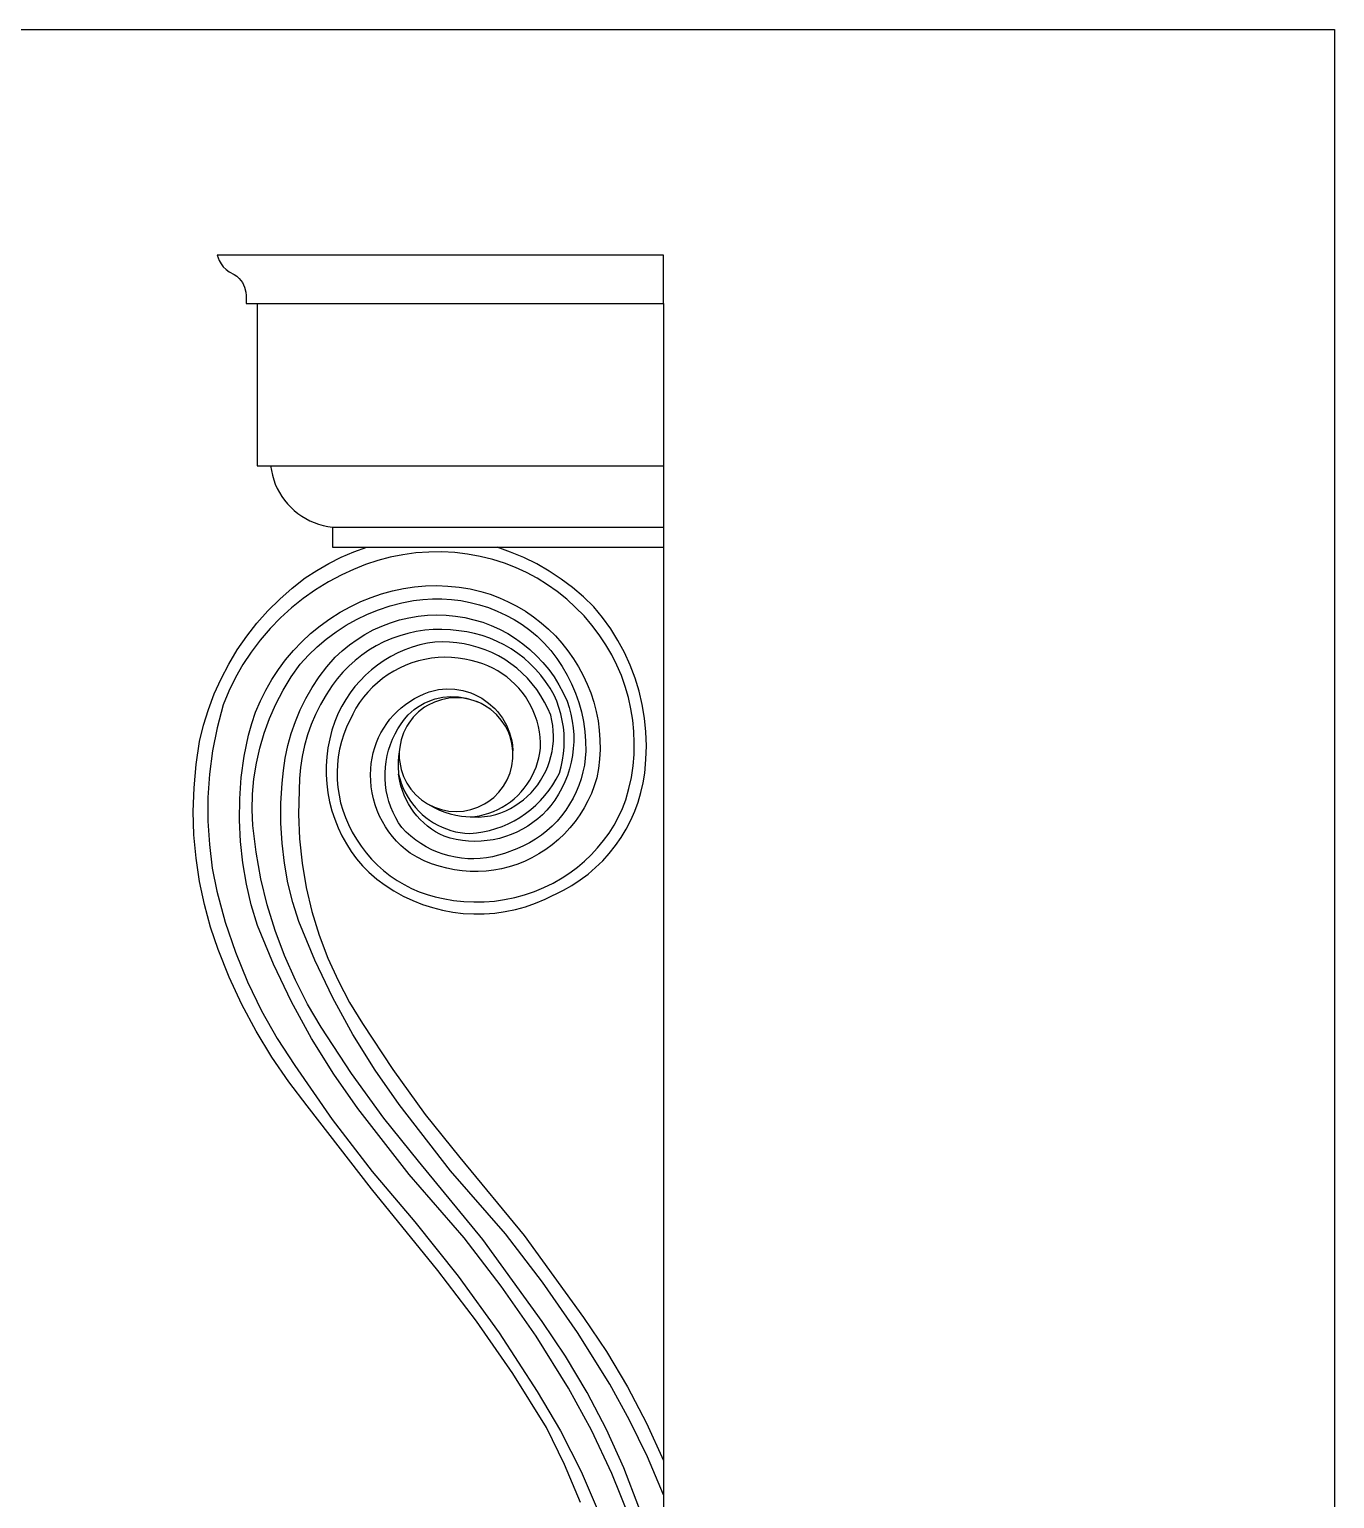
# Model space of a CAD drawing. Extents: x -785 to 785, y -677 to 677.
# Drawn here: x 303 to 785, y 135 to 677 of the extents above; entities that cross this region are included whole.
import ezdxf

# ---------------------------------------------------------------- set-up
doc = ezdxf.new("R2010")
doc.units = 0
doc.header["$MEASUREMENT"] = 0
doc.layers.get('0').update_dxf_attribs({"linetype": 'CONTINUOUS'})

msp = doc.modelspace()

# ---------------------------------------------------------------- linework, layer by layer
at = {"color": 40}
for p, q in [((-785, 677.5), (785, 677.5)), ((785, 677.5), (785, -677.5))]:
    msp.add_line(p, q, dxfattribs=at)
for p, q in [((372.68, 594.17), (373.39, 592.19)), ((537.39, 594.17), (372.68, 594.17)), ((373.39, 592.19), (374.08, 590.97)), ((537.39, 576.31), (537.39, 594.17)), ((374.08, 590.97), (374.92, 589.85)), ((374.92, 589.85), (375.92, 588.86)), ((375.92, 588.86), (377.03, 588.01)), ((377.03, 588.01), (378.9, 587.04)), ((378.9, 587.04), (379.92, 586.33)), ((379.92, 586.33), (380.83, 585.49)), ((380.83, 585.49), (381.97, 584.01)), ((381.97, 584.01), (382.8, 582.34)), ((382.8, 582.34), (383.28, 580.54)), ((383.28, 580.54), (383.39, 579.31)), ((383.39, 579.31), (383.39, 576.31)), ((383.39, 576.31), (387.39, 576.31)), ((387.39, 576.31), (537.39, 576.31)), ((387.39, 576.31), (387.39, 516.31)), ((537.39, 576.31), (537.39, 516.31)), ((387.39, 516.31), (392.39, 516.31)), ((392.39, 516.31), (537.39, 516.31)), ((392.39, 516.31), (392.65, 514.6)), ((537.39, 516.31), (537.39, 493.78)), ((392.65, 514.6), (393.03, 512.91)), ((393.03, 512.91), (393.52, 511.25)), ((393.52, 511.25), (394.11, 509.63)), ((394.11, 509.63), (394.82, 508.05)), ((394.82, 508.05), (395.63, 506.52)), ((395.63, 506.52), (396.54, 505.05)), ((396.54, 505.05), (397.55, 503.64)), ((397.55, 503.64), (398.65, 502.31)), ((398.65, 502.31), (399.84, 501.05)), ((399.84, 501.05), (401.11, 499.88)), ((401.11, 499.88), (402.46, 498.79)), ((402.46, 498.79), (403.88, 497.8)), ((403.88, 497.8), (405.36, 496.91)), ((405.36, 496.91), (406.89, 496.11)), ((406.89, 496.11), (408.48, 495.43)), ((408.48, 495.43), (410.11, 494.85)), ((410.11, 494.85), (411.78, 494.38)), ((411.78, 494.38), (413.47, 494.02)), ((413.47, 494.02), (415.18, 493.78)), ((415.18, 493.78), (537.39, 493.78)), ((415.18, 493.78), (415.18, 486.31)), ((537.39, 493.78), (537.39, 486.31)), ((415.18, 486.31), (427.91, 486.31)), ((418.41, 482.6), (423.1, 484.59)), ((423.1, 484.59), (427.91, 486.31)), ((427.91, 486.31), (475.94, 486.31)), ((441.23, 483.55), (436.54, 482.63)), ((445.97, 484.19), (441.23, 483.55)), ((450.74, 484.52), (445.97, 484.19)), ((455.52, 484.57), (450.74, 484.52)), ((460.3, 484.32), (455.52, 484.57)), ((465.05, 483.77), (460.3, 484.32)), ((469.76, 482.94), (465.05, 483.77)), ((474.4, 481.81), (469.76, 482.94)), ((475.94, 486.31), (537.39, 486.31)), ((480.94, 484.55), (475.94, 486.31)), ((485.83, 482.5), (480.94, 484.55)), ((537.39, 486.31), (537.39, 149.09)), ((405.15, 474.97), (409.42, 477.78)), ((409.42, 477.78), (413.84, 480.32)), ((413.84, 480.32), (418.41, 482.6)), ((422.92, 478.15), (418.6, 476.11)), ((427.37, 479.92), (422.92, 478.15)), ((431.91, 481.42), (427.37, 479.92)), ((436.54, 482.63), (431.91, 481.42)), ((478.64, 480.44), (474.4, 481.81)), ((482.79, 478.82), (478.64, 480.44)), ((486.83, 476.95), (482.79, 478.82)), ((490.58, 480.14), (485.83, 482.5)), ((495.18, 477.5), (490.58, 480.14)), ((499.6, 474.58), (495.18, 477.5)), ((400.33, 471.21), (405.15, 474.97)), ((413.7, 473.52), (408.98, 470.62)), ((418.6, 476.11), (413.7, 473.52)), ((445.45, 471.69), (449.56, 472.04)), ((449.56, 472.04), (453.69, 472.14)), ((453.69, 472.14), (457.81, 471.98)), ((457.81, 471.98), (461.91, 471.57)), ((490.75, 474.84), (486.83, 476.95)), ((494.54, 472.49), (490.75, 474.84)), ((498.17, 469.91), (494.54, 472.49)), ((503.84, 471.39), (499.6, 474.58)), ((391.41, 462.84), (395.74, 467.16)), ((395.74, 467.16), (400.33, 471.21)), ((404.44, 467.44), (400.12, 463.97)), ((408.98, 470.62), (404.44, 467.44)), ((425.65, 466.23), (429.46, 467.81)), ((429.46, 467.81), (433.36, 469.15)), ((433.36, 469.15), (437.34, 470.24)), ((437.34, 470.24), (441.37, 471.09)), ((440.78, 465.78), (445.14, 466.64)), ((441.37, 471.09), (445.45, 471.69)), ((445.14, 466.64), (448.61, 467.06)), ((448.61, 467.06), (452.11, 467.28)), ((452.11, 467.28), (455.61, 467.27)), ((455.61, 467.27), (459.1, 467.05)), ((459.1, 467.05), (462.57, 466.61)), ((461.91, 471.57), (465.98, 470.9)), ((462.57, 466.61), (466.01, 465.96)), ((465.98, 470.9), (470.01, 469.99)), ((470.01, 469.99), (473.45, 468.94)), ((473.45, 468.94), (476.81, 467.67)), ((476.81, 467.67), (480.1, 466.21)), ((501.64, 467.12), (498.17, 469.91)), ((504.93, 464.12), (501.64, 467.12)), ((507.87, 467.95), (503.84, 471.39)), ((511.69, 464.26), (507.87, 467.95)), ((387.35, 458.26), (391.41, 462.84)), ((400.12, 463.97), (396.02, 460.24)), ((414.24, 459.9), (418.02, 462.28)), ((418.02, 462.28), (421.94, 464.43)), ((421.94, 464.43), (425.65, 466.23)), ((424.12, 459.66), (428.13, 461.59)), ((428.13, 461.59), (432.25, 463.25)), ((432.25, 463.25), (436.47, 464.65)), ((436.47, 464.65), (440.78, 465.78)), ((446.77, 460.82), (450.22, 461.18)), ((450.22, 461.18), (453.69, 461.3)), ((453.69, 461.3), (457.16, 461.21)), ((457.16, 461.21), (460.61, 460.88)), ((466.01, 465.96), (469.4, 465.1)), ((469.4, 465.1), (472.73, 464.03)), ((472.73, 464.03), (475.99, 462.76)), ((475.99, 462.76), (479.17, 461.28)), ((479.17, 461.28), (482.25, 459.62)), ((480.1, 466.21), (483.29, 464.55)), ((483.29, 464.55), (486.38, 462.7)), ((486.38, 462.7), (489.35, 460.67)), ((508.04, 460.93), (504.93, 464.12)), ((514.91, 460.33), (511.69, 464.26)), ((383.57, 453.44), (387.35, 458.26)), ((392.16, 456.27), (388.56, 452.06)), ((396.02, 460.24), (392.16, 456.27)), ((407.16, 454.46), (410.62, 457.29)), ((410.62, 457.29), (414.24, 459.9)), ((416.51, 455.07), (420.24, 457.49)), ((420.24, 457.49), (424.12, 459.66)), ((427.21, 454.13), (430.26, 455.77)), ((430.26, 455.77), (433.42, 457.21)), ((433.42, 457.21), (436.66, 458.44)), ((436.66, 458.44), (439.98, 459.45)), ((439.98, 459.45), (443.35, 460.25)), ((443.35, 460.25), (446.77, 460.82)), ((449.27, 455.66), (446.15, 455.19)), ((452.42, 455.92), (449.27, 455.66)), ((455.58, 455.98), (452.42, 455.92)), ((458.73, 455.83), (455.58, 455.98)), ((461.87, 455.48), (458.73, 455.83)), ((460.61, 460.88), (464.03, 460.33)), ((464.03, 460.33), (467.41, 459.56)), ((467.41, 459.56), (470.65, 458.59)), ((470.65, 458.59), (473.81, 457.4)), ((473.81, 457.4), (476.88, 456.01)), ((476.88, 456.01), (479.86, 454.42)), ((482.25, 459.62), (485.21, 457.76)), ((485.21, 457.76), (488.06, 455.73)), ((488.06, 455.73), (490.78, 453.53)), ((489.35, 460.67), (492.19, 458.46)), ((492.19, 458.46), (494.9, 456.09)), ((494.9, 456.09), (497.45, 453.55)), ((510.94, 457.55), (508.04, 460.93)), ((513.64, 454.01), (510.94, 457.55)), ((517.88, 456.2), (514.91, 460.33)), ((520.56, 451.88), (517.88, 456.2)), ((380.1, 448.41), (383.57, 453.44)), ((388.56, 452.06), (385.23, 447.63)), ((400.79, 448.21), (403.88, 451.43)), ((403.88, 451.43), (407.16, 454.46)), ((409.55, 449.54), (412.94, 452.42)), ((412.94, 452.42), (416.51, 455.07)), ((418.77, 448.08), (421.45, 450.28)), ((421.45, 450.28), (424.27, 452.3)), ((424.27, 452.3), (427.21, 454.13)), ((434.16, 451.33), (431.35, 449.89)), ((437.06, 452.59), (434.16, 451.33)), ((440.03, 453.65), (437.06, 452.59)), ((443.07, 454.52), (440.03, 453.65)), ((446.15, 455.19), (443.07, 454.52)), ((447.45, 450.27), (444.67, 449.45)), ((450.27, 450.92), (447.45, 450.27)), ((452.96, 451.21), (450.27, 450.92)), ((455.67, 451.33), (452.96, 451.21)), ((458.37, 451.28), (455.67, 451.33)), ((461.07, 451.05), (458.37, 451.28)), ((463.75, 450.66), (461.07, 451.05)), ((464.78, 455.06), (461.87, 455.48)), ((466.4, 450.09), (463.75, 450.66)), ((467.65, 454.46), (464.78, 455.06)), ((470.49, 453.68), (467.65, 454.46)), ((473.26, 452.71), (470.49, 453.68)), ((475.97, 451.57), (473.26, 452.71)), ((478.6, 450.25), (475.97, 451.57)), ((481.13, 448.76), (478.6, 450.25)), ((479.86, 454.42), (482.73, 452.64)), ((482.73, 452.64), (485.47, 450.67)), ((485.47, 450.67), (488.09, 448.54)), ((490.78, 453.53), (493.35, 450.94)), ((493.35, 450.94), (495.75, 448.19)), ((497.45, 453.55), (499.85, 450.87)), ((499.85, 450.87), (502.08, 448.05)), ((516.11, 450.3), (513.64, 454.01)), ((518.24, 446.63), (516.11, 450.3)), ((522.96, 447.4), (520.56, 451.88)), ((376.94, 443.17), (380.1, 448.41)), ((385.23, 447.63), (382.19, 443)), ((395.23, 441.22), (397.9, 444.8)), ((397.9, 444.8), (400.79, 448.21)), ((403.34, 443.18), (406.34, 446.46)), ((406.34, 446.46), (409.55, 449.54)), ((413.18, 442.16), (416.24, 445.71)), ((416.24, 445.71), (418.77, 448.08)), ((426.05, 446.48), (423.57, 444.52)), ((428.65, 448.27), (426.05, 446.48)), ((431.35, 449.89), (428.65, 448.27)), ((436.72, 445.96), (434.24, 444.47)), ((439.3, 447.29), (436.72, 445.96)), ((441.95, 448.45), (439.3, 447.29)), ((444.67, 449.45), (441.95, 448.45)), ((449.3, 444.89), (446.9, 444.32)), ((451.73, 445.31), (449.3, 444.89)), ((454.18, 445.57), (451.73, 445.31)), ((456.64, 445.67), (454.18, 445.57)), ((459.11, 445.61), (456.64, 445.67)), ((461.57, 445.4), (459.11, 445.61)), ((464, 445.03), (461.57, 445.4)), ((466.41, 444.5), (464, 445.03)), ((469, 449.35), (466.4, 450.09)), ((471.56, 448.45), (469, 449.35)), ((474.05, 447.39), (471.56, 448.45)), ((476.47, 446.18), (474.05, 447.39)), ((478.8, 444.81), (476.47, 446.18)), ((481.05, 443.29), (478.8, 444.81)), ((483.57, 447.12), (481.13, 448.76)), ((485.89, 445.31), (483.57, 447.12)), ((488.09, 443.37), (485.89, 445.31)), ((488.09, 448.54), (490.55, 446.23)), ((490.55, 446.23), (492.86, 443.77)), ((495.75, 448.19), (497.97, 445.29)), ((497.97, 445.29), (500, 442.26)), ((502.08, 448.05), (504.14, 445.1)), ((504.14, 445.1), (506.03, 442.1)), ((520.15, 442.83), (518.24, 446.63)), ((525.07, 442.77), (522.96, 447.4)), ((374.1, 437.75), (376.94, 443.17)), ((382.19, 443), (379.44, 438.19)), ((392.78, 437.48), (395.23, 441.22)), ((400.02, 438.46), (403.34, 443.18)), ((410.35, 438.44), (413.18, 442.16)), ((419.03, 440.14), (416.98, 437.74)), ((421.23, 442.41), (419.03, 440.14)), ((423.57, 444.52), (421.23, 442.41)), ((429.57, 441.04), (427.41, 439.11)), ((431.85, 442.82), (429.57, 441.04)), ((434.24, 444.47), (431.85, 442.82)), ((437.81, 440.56), (435.71, 439.27)), ((439.99, 441.72), (437.81, 440.56)), ((442.23, 442.73), (439.99, 441.72)), ((444.54, 443.6), (442.23, 442.73)), ((446.9, 444.32), (444.54, 443.6)), ((468.78, 443.83), (466.41, 444.5)), ((470.7, 443.22), (468.78, 443.83)), ((472.58, 442.49), (470.7, 443.22)), ((474.4, 441.64), (472.58, 442.49)), ((476.17, 440.68), (474.4, 441.64)), ((477.88, 439.61), (476.17, 440.68)), ((479.51, 438.44), (477.88, 439.61)), ((483.19, 441.63), (481.05, 443.29)), ((485.22, 439.85), (483.19, 441.63)), ((487.14, 437.93), (485.22, 439.85)), ((490.16, 441.28), (488.09, 443.37)), ((492.09, 439.06), (490.16, 441.28)), ((492.86, 443.77), (495.01, 441.16)), ((495.01, 441.16), (496.98, 438.42)), ((500, 442.26), (501.83, 439.1)), ((506.03, 442.1), (507.73, 439)), ((521.82, 438.93), (520.15, 442.83)), ((526.86, 438.01), (525.07, 442.77)), ((371.6, 432.17), (374.1, 437.75)), ((379.44, 438.19), (376.99, 433.21)), ((390.56, 433.6), (392.78, 437.48)), ((397.02, 433.53), (400.02, 438.46)), ((405.42, 430.49), (407.76, 434.54)), ((407.76, 434.54), (410.35, 438.44)), ((415.09, 435.21), (412.84, 431.81)), ((416.98, 437.74), (415.09, 435.21)), ((423.47, 434.86), (421.7, 432.57)), ((425.37, 437.05), (423.47, 434.86)), ((427.41, 439.11), (425.37, 437.05)), ((429.97, 434.62), (428.26, 432.84)), ((431.78, 436.29), (429.97, 434.62)), ((433.7, 437.84), (431.78, 436.29)), ((435.71, 439.27), (433.7, 437.84)), ((454.3, 433.73), (457.32, 434)), ((457.32, 434), (460.36, 433.88)), ((481.07, 437.16), (479.51, 438.44)), ((482.54, 435.79), (481.07, 437.16)), ((483.92, 434.33), (482.54, 435.79)), ((485.21, 432.78), (483.92, 434.33)), ((488.93, 435.9), (487.14, 437.93)), ((490.58, 433.75), (488.93, 435.9)), ((493.87, 436.72), (492.09, 439.06)), ((495.5, 434.28), (493.87, 436.72)), ((496.96, 431.73), (495.5, 434.28)), ((496.98, 438.42), (498.76, 435.55)), ((498.76, 435.55), (500.36, 432.58)), ((501.83, 439.1), (503.46, 435.84)), ((503.46, 435.84), (504.88, 432.47)), ((507.73, 439), (509.23, 435.79)), ((509.23, 435.79), (510.53, 432.5)), ((523.24, 434.93), (521.82, 438.93)), ((524.42, 430.85), (523.24, 434.93)), ((528.35, 433.15), (526.86, 438.01)), ((369.44, 426.44), (371.6, 432.17)), ((376.99, 433.21), (374.87, 428.1)), ((386.86, 425.48), (388.59, 429.6)), ((388.59, 429.6), (390.56, 433.6)), ((394.34, 428.41), (397.02, 433.53)), ((403.34, 426.3), (405.42, 430.49)), ((412.84, 431.81), (410.8, 428.27)), ((420.09, 430.16), (418.63, 427.66)), ((421.7, 432.57), (420.09, 430.16)), ((425.21, 428.97), (423.88, 426.89)), ((426.67, 430.95), (425.21, 428.97)), ((428.26, 432.84), (426.67, 430.95)), ((442.14, 428.28), (443.77, 429.41)), ((443.77, 429.41), (445.47, 430.44)), ((445.47, 430.44), (447.23, 431.37)), ((446.53, 427.24), (449.03, 428.7)), ((447.23, 431.37), (449.04, 432.18)), ((449.03, 428.7), (451.7, 429.84)), ((449.04, 432.18), (450.91, 432.87)), ((452.8, 429.15), (450.33, 427.93)), ((450.91, 432.87), (452.81, 433.45)), ((451.7, 429.84), (453.08, 430.29)), ((455.4, 430.03), (452.8, 429.15)), ((452.81, 433.45), (454.3, 433.73)), ((453.08, 430.29), (455.91, 430.9)), ((458.1, 430.57), (455.4, 430.03)), ((455.91, 430.9), (458.8, 431.16)), ((460.84, 430.75), (458.1, 430.57)), ((458.8, 431.16), (461.7, 431.06)), ((460.36, 433.88), (463.35, 433.39)), ((463.58, 430.57), (460.84, 430.75)), ((461.7, 431.06), (464.56, 430.59)), ((463.35, 433.39), (466.25, 432.51)), ((466.28, 430.03), (463.58, 430.57)), ((464.56, 430.59), (467.34, 429.77)), ((466.25, 432.51), (467.66, 431.94)), ((468.69, 429.23), (466.28, 430.03)), ((467.34, 429.77), (468.69, 429.23)), ((467.66, 431.94), (470.35, 430.53)), ((470.13, 428.58), (468.69, 429.23)), ((471.34, 427.93), (470.13, 428.58)), ((470.35, 430.53), (472.84, 428.8)), ((472.84, 428.8), (475.08, 426.76)), ((486.4, 431.16), (485.21, 432.78)), ((487.48, 429.46), (486.4, 431.16)), ((488.46, 427.7), (487.48, 429.46)), ((492.1, 431.51), (490.58, 433.75)), ((493.46, 429.17), (492.1, 431.51)), ((494.68, 426.75), (493.46, 429.17)), ((497.94, 429.47), (496.96, 431.73)), ((498.77, 427.15), (497.94, 429.47)), ((500.36, 432.58), (501.76, 429.51)), ((501.76, 429.51), (502.56, 427.09)), ((504.88, 432.47), (506.08, 429.03)), ((506.08, 429.03), (507.06, 425.51)), ((510.53, 432.5), (511.63, 429.14)), ((511.63, 429.14), (512.52, 425.71)), ((525.35, 426.7), (524.42, 430.85)), ((529.51, 428.2), (528.35, 433.15)), ((367.63, 420.6), (369.44, 426.44)), ((374.87, 428.1), (372.65, 419.69)), ((385.39, 421.26), (386.86, 425.48)), ((390.02, 417.71), (392, 423.13)), ((392, 423.13), (394.34, 428.41)), ((401.53, 421.98), (403.34, 426.3)), ((408.98, 424.61), (407.39, 420.85)), ((410.8, 428.27), (408.98, 424.61)), ((417.32, 425.07), (416.08, 421.96)), ((418.63, 427.66), (417.32, 425.07)), ((422.68, 424.74), (420.41, 419.92)), ((423.88, 426.89), (422.68, 424.74)), ((436.41, 422.79), (437.71, 424.29)), ((437.71, 424.29), (439.1, 425.71)), ((439.1, 425.71), (440.58, 427.04)), ((440.58, 427.04), (442.14, 428.28)), ((441.78, 422.84), (443.17, 424.48)), ((443.17, 424.48), (445.35, 426.39)), ((445.04, 423.59), (443.37, 421.41)), ((446.99, 425.53), (445.04, 423.59)), ((445.35, 426.39), (446.53, 427.24)), ((449.17, 427.21), (446.99, 425.53)), ((450.33, 427.93), (449.17, 427.21)), ((473.63, 426.41), (471.34, 427.93)), ((475.69, 424.59), (473.63, 426.41)), ((475.08, 426.76), (476.11, 425.64)), ((477.51, 422.53), (475.69, 424.59)), ((476.11, 425.64), (477.93, 423.21)), ((477.93, 423.21), (479.43, 420.57)), ((489.32, 425.88), (488.46, 427.7)), ((490.06, 424.01), (489.32, 425.88)), ((490.69, 422.1), (490.06, 424.01)), ((495.74, 424.26), (494.68, 426.75)), ((496.18, 422.39), (495.74, 424.26)), ((499.47, 424.78), (498.77, 427.15)), ((500.01, 422.38), (499.47, 424.78)), ((502.56, 427.09), (503.21, 424.63)), ((503.21, 424.63), (503.7, 422.13)), ((507.06, 425.51), (507.81, 421.94)), ((512.52, 425.71), (513.2, 422.23)), ((526.02, 422.51), (525.35, 426.7)), ((530.35, 423.18), (529.51, 428.2)), ((530.86, 418.12), (530.35, 423.18)), ((366.18, 414.65), (367.63, 420.6)), ((372.65, 419.69), (370.97, 411.16)), ((384.18, 416.96), (385.39, 421.26)), ((388.39, 412.18), (390.02, 417.71)), ((400, 417.56), (401.53, 421.98)), ((407.39, 420.85), (406.03, 417)), ((415.03, 418.78), (414.19, 415.54)), ((416.08, 421.96), (415.03, 418.78)), ((420.41, 419.92), (419.38, 417.26)), ((432.22, 416.05), (433.11, 417.83)), ((433.11, 417.83), (434.11, 419.55)), ((434.11, 419.55), (435.21, 421.2)), ((435.21, 421.2), (436.41, 422.79)), ((438.3, 417.43), (439.34, 419.31)), ((439.34, 419.31), (440.51, 421.11)), ((440.51, 421.11), (441.78, 422.84)), ((441.43, 417.78), (440.55, 415.18)), ((442.64, 420.24), (441.43, 417.78)), ((443.37, 421.41), (442.64, 420.24)), ((479.03, 420.24), (477.51, 422.53)), ((480.25, 417.78), (479.03, 420.24)), ((479.43, 420.57), (480.58, 417.77)), ((480.73, 416.49), (480.25, 417.78)), ((480.58, 417.77), (481.37, 414.83)), ((491.19, 420.15), (490.69, 422.1)), ((491.57, 418.17), (491.19, 420.15)), ((491.83, 416.18), (491.57, 418.17)), ((496.49, 420.49), (496.18, 422.39)), ((496.69, 418.57), (496.49, 420.49)), ((496.76, 416.65), (496.69, 418.57)), ((500.41, 419.94), (500.01, 422.38)), ((500.65, 417.49), (500.41, 419.94)), ((503.7, 422.13), (504.03, 419.6)), ((504.03, 419.6), (504.21, 417.06)), ((507.81, 421.94), (508.33, 418.33)), ((508.33, 418.33), (508.62, 414.69)), ((513.2, 422.23), (513.66, 418.72)), ((513.66, 418.72), (513.9, 415.19)), ((526.44, 418.28), (526.02, 422.51)), ((526.59, 414.04), (526.44, 418.28)), ((531.04, 413.04), (530.86, 418.12)), ((364.89, 406.08), (366.18, 414.65)), ((382.63, 409.2), (384.18, 416.96)), ((397.77, 408.48), (398.74, 413.06)), ((398.74, 413.06), (400, 417.56)), ((404.92, 413.07), (404.04, 409.08)), ((406.03, 417), (404.92, 413.07)), ((413.55, 412.26), (413.13, 408.94)), ((414.19, 415.54), (413.55, 412.26)), ((418.52, 414.54), (417.83, 411.77)), ((419.38, 417.26), (418.52, 414.54)), ((430.26, 410.43), (430.79, 412.34)), ((430.79, 412.34), (431.45, 414.22)), ((431.45, 414.22), (432.22, 416.05)), ((435.92, 411.45), (436.58, 413.49)), ((436.58, 413.49), (437.38, 415.49)), ((437.38, 415.49), (438.3, 417.43)), ((440.01, 412.48), (439.86, 410.8)), ((440.55, 415.18), (440.01, 412.48)), ((481.44, 413.84), (480.73, 416.49)), ((481.37, 414.83), (481.62, 413.34)), ((481.8, 411.11), (481.44, 413.84)), ((481.62, 413.34), (481.8, 411.11)), ((491.95, 414.17), (491.83, 416.18)), ((491.95, 412.16), (491.95, 414.17)), ((496.24, 410.91), (496.54, 412.81)), ((496.54, 412.81), (496.71, 414.73)), ((496.71, 414.73), (496.76, 416.65)), ((500.47, 410.11), (500.69, 412.56)), ((500.74, 415.03), (500.65, 417.49)), ((500.69, 412.56), (500.74, 415.03)), ((504.22, 414.52), (504.07, 411.97)), ((504.21, 417.06), (504.22, 414.52)), ((508.62, 414.69), (508.68, 411.04)), ((513.9, 415.19), (513.93, 411.65)), ((526.49, 409.79), (526.59, 414.04)), ((530.89, 407.96), (531.04, 413.04)), ((370.97, 411.16), (369.84, 402.55)), ((381.56, 401.36), (382.63, 409.2)), ((387.12, 406.54), (388.39, 412.18)), ((397.09, 403.85), (397.77, 408.48)), ((404.04, 409.08), (403.42, 405.05)), ((413.13, 408.94), (412.91, 405.59)), ((417.33, 408.96), (417.02, 406.12)), ((417.83, 411.77), (417.33, 408.96)), ((429.54, 406.52), (429.84, 408.49)), ((429.84, 408.49), (430.26, 410.43)), ((434.73, 405.12), (434.99, 407.26)), ((434.99, 407.26), (435.39, 409.37)), ((435.39, 409.37), (435.92, 411.45)), ((439.46, 407.2), (439.43, 405.39)), ((439.6, 409.01), (439.46, 407.2)), ((439.86, 410.8), (439.6, 409.01)), ((439.86, 410.8), (439.87, 408.37)), ((439.87, 408.37), (440.01, 407)), ((440.01, 407), (440.55, 404.3)), ((481.44, 405.64), (481.8, 408.37)), ((481.8, 408.37), (481.8, 411.11)), ((490.35, 405.17), (490.92, 406.87)), ((490.92, 406.87), (491.37, 408.61)), ((491.37, 408.61), (491.72, 410.37)), ((491.72, 410.37), (491.95, 412.16)), ((494.64, 405.37), (495.29, 407.18)), ((495.29, 407.18), (495.83, 409.03)), ((495.83, 409.03), (496.24, 410.91)), ((499.6, 405.26), (500.11, 407.67)), ((500.11, 407.67), (500.47, 410.11)), ((503.29, 406.94), (502.67, 404.47)), ((503.76, 409.44), (503.29, 406.94)), ((504.07, 411.97), (503.76, 409.44)), ((508.5, 408.46), (508.15, 405.89)), ((508.68, 411.04), (508.5, 408.46)), ((513.74, 408.12), (513.33, 404.6)), ((513.93, 411.65), (513.74, 408.12)), ((526.12, 405.56), (526.49, 409.79)), ((530.41, 402.89), (530.89, 407.96)), ((364.11, 397.45), (364.89, 406.08)), ((369.84, 402.55), (369.26, 393.87)), ((386.23, 400.84), (387.12, 406.54)), ((396.7, 399.19), (397.09, 403.85)), ((403.42, 405.05), (403.04, 400.98)), ((412.91, 405.59), (412.91, 402.25)), ((412.91, 402.25), (413.12, 398.91)), ((417.02, 406.12), (416.89, 403.27)), ((416.89, 403.27), (416.95, 400.42)), ((429.29, 402.29), (429.37, 404.54)), ((429.34, 400.05), (429.29, 402.29)), ((429.37, 404.54), (429.54, 406.52)), ((434.61, 402.98), (434.73, 405.12)), ((434.63, 400.83), (434.61, 402.98)), ((439.43, 405.39), (439.63, 402.53)), ((440.03, 399.99), (439.63, 402.53)), ((439.63, 402.53), (440.03, 400.93)), ((440.55, 404.3), (441.43, 401.7)), ((441.43, 401.7), (442.64, 399.23)), ((479.68, 400.45), (480.73, 402.99)), ((480.73, 402.99), (481.44, 405.64)), ((488.02, 400.31), (488.9, 401.88)), ((488.9, 401.88), (489.67, 403.5)), ((489.67, 403.5), (490.35, 405.17)), ((492.02, 400.23), (493, 401.89)), ((493, 401.89), (493.88, 403.6)), ((493.88, 403.6), (494.64, 405.37)), ((497.81, 400.7), (498.94, 402.88)), ((498.94, 402.88), (499.6, 405.26)), ((501.89, 402.05), (500.96, 399.68)), ((502.67, 404.47), (501.89, 402.05)), ((507.64, 403.35), (506.97, 400.85)), ((508.15, 405.89), (507.64, 403.35)), ((513.33, 404.6), (512.7, 401.12)), ((525.5, 401.36), (526.12, 405.56)), ((529.83, 399.3), (530.41, 402.89)), ((363.85, 388.78), (364.11, 397.45)), ((380.97, 393.46), (381.56, 401.36)), ((385.71, 395.09), (386.23, 400.84)), ((396.21, 391.8), (396.7, 399.19)), ((403.04, 400.98), (402.7, 387.8)), ((413.12, 398.91), (413.54, 395.58)), ((416.95, 400.42), (417.19, 397.57)), ((417.19, 397.57), (417.62, 394.75)), ((429.54, 397.81), (429.34, 400.05)), ((429.88, 395.59), (429.54, 397.81)), ((434.78, 398.69), (434.63, 400.83)), ((435.07, 396.56), (434.78, 398.69)), ((435.5, 394.46), (435.07, 396.56)), ((440.03, 400.93), (440.56, 399.26)), ((440.45, 398.22), (440.03, 399.99)), ((440.99, 396.49), (440.45, 398.22)), ((440.56, 399.26), (441.19, 397.62)), ((441.63, 394.8), (440.99, 396.49)), ((441.19, 397.62), (441.93, 396.02)), ((441.93, 396.02), (442.76, 394.48)), ((442.64, 399.23), (444.17, 396.95)), ((444.17, 396.95), (445.98, 394.88)), ((476.63, 395.89), (478.31, 398.07)), ((478.31, 398.07), (479.68, 400.45)), ((483.56, 394.69), (484.81, 395.98)), ((484.81, 395.98), (485.97, 397.36)), ((485.97, 397.36), (487.04, 398.8)), ((487.04, 398.8), (488.02, 400.31)), ((488.47, 395.69), (489.75, 397.13)), ((489.75, 397.13), (490.94, 398.65)), ((490.94, 398.65), (492.02, 400.23)), ((493.61, 394.64), (495.14, 396.57)), ((495.14, 396.57), (496.53, 398.59)), ((496.53, 398.59), (497.81, 400.7)), ((499.88, 397.37), (498.66, 395.14)), ((500.96, 399.68), (499.88, 397.37)), ((505.15, 396), (504.02, 393.67)), ((506.14, 398.4), (505.15, 396)), ((506.97, 400.85), (506.14, 398.4)), ((511.81, 398.25), (510.73, 395.44)), ((512.7, 401.12), (511.81, 398.25)), ((523.49, 393.11), (524.62, 397.21)), ((524.62, 397.21), (525.5, 401.36)), ((529.02, 395.74), (529.83, 399.3)), ((369.26, 393.87), (369.24, 385.18)), ((380.86, 385.55), (380.97, 393.46)), ((385.56, 389.32), (385.71, 395.09)), ((396.17, 384.4), (396.21, 391.8)), ((413.54, 395.58), (414.17, 392.3)), ((414.17, 392.3), (415.01, 389.05)), ((417.62, 394.75), (418.23, 391.96)), ((418.23, 391.96), (419.02, 389.22)), ((430.36, 393.39), (429.88, 395.59)), ((430.98, 391.23), (430.36, 393.39)), ((431.73, 389.12), (430.98, 391.23)), ((436.06, 392.38), (435.5, 394.46)), ((436.76, 390.35), (436.06, 392.38)), ((442.38, 393.15), (441.63, 394.8)), ((443.23, 391.55), (442.38, 393.15)), ((442.76, 394.48), (443.7, 392.99)), ((444.19, 390), (443.23, 391.55)), ((443.7, 392.99), (444.72, 391.56)), ((444.72, 391.56), (445.83, 390.2)), ((445.98, 394.88), (448.05, 393.07)), ((448.05, 393.07), (450.33, 391.54)), ((450.33, 391.54), (452.8, 390.33)), ((450.33, 391.54), (452.74, 390.19)), ((468.88, 390.33), (471.34, 391.54)), ((471.34, 391.54), (472.51, 392.27)), ((472.51, 392.27), (474.69, 393.94)), ((474.69, 393.94), (476.63, 395.89)), ((477.84, 390.37), (479.37, 391.31)), ((479.37, 391.31), (480.84, 392.35)), ((480.84, 392.35), (482.24, 393.47)), ((480.85, 389.87), (482.52, 390.84)), ((482.24, 393.47), (483.56, 394.69)), ((482.52, 390.84), (484.12, 391.91)), ((484.12, 391.91), (485.65, 393.08)), ((485.65, 393.08), (487.1, 394.34)), ((487.1, 394.34), (488.47, 395.69)), ((488.37, 389.46), (490.23, 391.07)), ((490.23, 391.07), (491.98, 392.8)), ((491.98, 392.8), (493.61, 394.64)), ((495.81, 390.92), (494.3, 389.2)), ((497.3, 392.98), (495.81, 390.92)), ((498.66, 395.14), (497.3, 392.98)), ((502.73, 391.42), (501.31, 389.26)), ((504.02, 393.67), (502.73, 391.42)), ((509.48, 392.71), (508.06, 390.06)), ((510.73, 395.44), (509.48, 392.71)), ((522.22, 389.9), (523.49, 393.11)), ((526.74, 388.82), (527.99, 392.25)), ((527.99, 392.25), (529.02, 395.74)), ((364.1, 380.12), (363.85, 388.78)), ((369.24, 385.18), (369.78, 376.51)), ((381.24, 377.64), (380.86, 385.55)), ((385.8, 383.55), (385.56, 389.32)), ((402.7, 387.8), (403.07, 378.71)), ((415.01, 389.05), (416.05, 385.87)), ((416.05, 385.87), (417.29, 382.76)), ((419.02, 389.22), (419.99, 386.53)), ((419.99, 386.53), (421.13, 383.92)), ((432.61, 387.05), (431.73, 389.12)), ((433.62, 385.04), (432.61, 387.05)), ((437.58, 388.37), (436.76, 390.35)), ((438.53, 386.44), (437.58, 388.37)), ((439.6, 384.58), (438.53, 386.44)), ((445.23, 388.52), (444.19, 390)), ((446.37, 387.11), (445.23, 388.52)), ((445.83, 390.2), (447.02, 388.91)), ((447.6, 385.77), (446.37, 387.11)), ((447.02, 388.91), (448.29, 387.7)), ((448.9, 384.52), (447.6, 385.77)), ((448.29, 387.7), (449.64, 386.57)), ((449.64, 386.57), (451.05, 385.52)), ((451.05, 385.52), (452.52, 384.57)), ((452.74, 390.19), (454.67, 389.29)), ((452.8, 390.33), (455.4, 389.45)), ((454.67, 389.29), (456.66, 388.52)), ((455.4, 389.45), (458.1, 388.91)), ((456.66, 388.52), (458.69, 387.88)), ((458.1, 388.91), (460.84, 388.73)), ((458.69, 387.88), (460.76, 387.38)), ((460.76, 387.38), (462.85, 387.01)), ((460.84, 388.73), (463.58, 388.91)), ((462.85, 387.01), (466.01, 386.72)), ((463.58, 388.91), (466.28, 389.45)), ((466.01, 386.72), (467.69, 386.9)), ((466.01, 386.72), (469.23, 386.71)), ((466.28, 389.45), (468.88, 390.33)), ((467.69, 386.9), (469.46, 387.21)), ((469.23, 386.71), (471.35, 386.88)), ((469.46, 387.21), (471.21, 387.62)), ((471.21, 387.62), (472.93, 388.15)), ((471.35, 386.88), (473.46, 387.2)), ((472.93, 388.15), (474.61, 388.78)), ((473.46, 387.2), (475.54, 387.64)), ((474.61, 388.78), (476.25, 389.52)), ((475.54, 387.64), (477.36, 388.27)), ((476.25, 389.52), (477.84, 390.37)), ((477.36, 388.27), (479.13, 389.02)), ((479.13, 389.02), (480.85, 389.87)), ((480.06, 384.23), (482.26, 385.34)), ((482.26, 385.34), (484.38, 386.58)), ((484.38, 386.58), (486.42, 387.96)), ((486.42, 387.96), (488.37, 389.46)), ((490.97, 386.05), (489.16, 384.64)), ((492.68, 387.57), (490.97, 386.05)), ((494.3, 389.2), (492.68, 387.57)), ((498.06, 385.22), (496.25, 383.37)), ((499.75, 387.19), (498.06, 385.22)), ((501.31, 389.26), (499.75, 387.19)), ((506.47, 387.5), (504.73, 385.05)), ((508.06, 390.06), (506.47, 387.5)), ((519.1, 383.73), (520.75, 386.77)), ((520.75, 386.77), (522.22, 389.9)), ((523.59, 382.25), (525.27, 385.49)), ((525.27, 385.49), (526.74, 388.82)), ((364.87, 371.48), (364.1, 380.12)), ((387, 373.71), (385.8, 383.55)), ((396.59, 377.01), (396.17, 384.4)), ((417.29, 382.76), (418.72, 379.74)), ((418.72, 379.74), (420.35, 376.81)), ((421.13, 383.92), (422.5, 381.16)), ((422.5, 381.16), (424.04, 378.5)), ((434.76, 383.11), (433.62, 385.04)), ((436.02, 381.24), (434.76, 383.11)), ((437.39, 379.46), (436.02, 381.24)), ((440.79, 382.79), (439.6, 384.58)), ((442.39, 381.14), (440.79, 382.79)), ((444.1, 379.6), (442.39, 381.14)), ((450.29, 383.35), (448.9, 384.52)), ((451.74, 382.26), (450.29, 383.35)), ((453.26, 381.27), (451.74, 382.26)), ((452.52, 384.57), (454.06, 383.71)), ((454.84, 380.38), (453.26, 381.27)), ((454.06, 383.71), (455.64, 382.95)), ((456.47, 379.6), (454.84, 380.38)), ((455.64, 382.95), (457.27, 382.29)), ((457.27, 382.29), (458.93, 381.74)), ((458.93, 381.74), (460.63, 381.29)), ((460.63, 381.29), (462.35, 380.94)), ((462.35, 380.94), (464.1, 380.71)), ((464.1, 380.71), (465.85, 380.59)), ((465.85, 380.59), (468.3, 380.82)), ((468.3, 380.82), (470.73, 381.21)), ((470.73, 381.21), (473.13, 381.74)), ((473.13, 381.74), (475.49, 382.43)), ((475.49, 382.43), (477.81, 383.26)), ((477.81, 383.26), (480.06, 384.23)), ((481.16, 380.24), (479, 379.47)), ((483.26, 381.15), (481.16, 380.24)), ((485.3, 382.19), (483.26, 381.15)), ((487.27, 383.36), (485.3, 382.19)), ((489.16, 384.64), (487.27, 383.36)), ((492.29, 380.03), (490.16, 378.55)), ((494.33, 381.64), (492.29, 380.03)), ((496.25, 383.37), (494.33, 381.64)), ((500.79, 380.51), (498.62, 378.43)), ((502.83, 382.72), (500.79, 380.51)), ((504.73, 385.05), (502.83, 382.72)), ((515.25, 378), (517.26, 380.81)), ((517.26, 380.81), (519.1, 383.73)), ((521.71, 379.13), (523.59, 382.25)), ((369.78, 376.51), (370.87, 367.88)), ((382.1, 369.77), (381.24, 377.64)), ((397.46, 369.66), (396.59, 377.01)), ((403.07, 378.71), (404.02, 369.66)), ((420.35, 376.81), (422.15, 373.99)), ((424.04, 378.5), (425.74, 375.94)), ((425.74, 375.94), (427.61, 373.5)), ((438.87, 377.77), (437.39, 379.46)), ((440.45, 376.18), (438.87, 377.77)), ((442.13, 374.69), (440.45, 376.18)), ((443.9, 373.31), (442.13, 374.69)), ((445.91, 378.18), (444.1, 379.6)), ((447.8, 376.88), (445.91, 378.18)), ((449.78, 375.7), (447.8, 376.88)), ((451.82, 374.65), (449.78, 375.7)), ((453.93, 373.74), (451.82, 374.65)), ((458.67, 378.94), (456.47, 379.6)), ((460.9, 378.42), (458.67, 378.94)), ((463.16, 378.04), (460.9, 378.42)), ((465.44, 377.81), (463.16, 378.04)), ((467.73, 377.73), (465.44, 377.81)), ((470.02, 377.79), (467.73, 377.73)), ((472.3, 377.99), (470.02, 377.79)), ((474.56, 378.34), (472.3, 377.99)), ((476.8, 378.84), (474.56, 378.34)), ((479, 379.47), (476.8, 378.84)), ((483.27, 374.99), (478.69, 373.27)), ((485.64, 376.03), (483.27, 374.99)), ((487.94, 377.22), (485.64, 376.03)), ((490.16, 378.55), (487.94, 377.22)), ((493.9, 374.71), (491.37, 373.08)), ((496.32, 376.5), (493.9, 374.71)), ((498.62, 378.43), (496.32, 376.5)), ((510.72, 372.78), (513.06, 375.32)), ((513.06, 375.32), (515.25, 378)), ((517.37, 373.28), (519.63, 376.14)), ((519.63, 376.14), (521.71, 379.13)), ((366.15, 362.91), (364.87, 371.48)), ((383.44, 361.97), (382.1, 369.77)), ((388.78, 363.95), (387, 373.71)), ((398.79, 362.38), (397.46, 369.66)), ((404.02, 369.66), (405.54, 360.69)), ((422.15, 373.99), (424.13, 371.29)), ((424.13, 371.29), (426.28, 368.72)), ((427.61, 373.5), (429.63, 371.18)), ((429.63, 371.18), (431.79, 368.99)), ((431.79, 368.99), (434.09, 366.94)), ((446.44, 371.87), (443.9, 373.31)), ((449.07, 370.59), (446.44, 371.87)), ((451.77, 369.48), (449.07, 370.59)), ((454.54, 368.54), (451.77, 369.48)), ((456.1, 372.96), (453.93, 373.74)), ((458.31, 372.33), (456.1, 372.96)), ((460.56, 371.85), (458.31, 372.33)), ((462.83, 371.5), (460.56, 371.85)), ((465.12, 371.31), (462.83, 371.5)), ((467.42, 371.27), (465.12, 371.31)), ((469.72, 371.37), (467.42, 371.27)), ((472, 371.63), (469.72, 371.37)), ((474.27, 372.03), (472, 371.63)), ((476.5, 372.58), (474.27, 372.03)), ((478.69, 373.27), (476.5, 372.58)), ((483.25, 369.18), (480.47, 368.3)), ((486.04, 370.31), (483.25, 369.18)), ((488.75, 371.61), (486.04, 370.31)), ((491.37, 373.08), (488.75, 371.61)), ((505.58, 368.16), (508.22, 370.39)), ((508.22, 370.39), (510.72, 372.78)), ((512.31, 368.03), (514.92, 370.58)), ((514.92, 370.58), (517.37, 373.28)), ((370.87, 367.88), (372.51, 359.35)), ((391.13, 354.32), (388.78, 363.95)), ((426.28, 368.72), (428.58, 366.3)), ((428.58, 366.3), (431.54, 363.8)), ((431.54, 363.8), (434.66, 361.5)), ((434.09, 366.94), (436.51, 365.05)), ((436.51, 365.05), (439.05, 363.31)), ((457.36, 367.79), (454.54, 368.54)), ((460.22, 367.21), (457.36, 367.79)), ((463.11, 366.81), (460.22, 367.21)), ((466.02, 366.6), (463.11, 366.81)), ((468.94, 366.57), (466.02, 366.6)), ((471.86, 366.73), (468.94, 366.57)), ((474.76, 367.07), (471.86, 366.73)), ((477.63, 367.59), (474.76, 367.07)), ((480.47, 368.3), (477.63, 367.59)), ((496.61, 362.34), (499.91, 364.21)), ((499.91, 364.21), (502.81, 366.1)), ((502.81, 366.1), (505.58, 368.16)), ((503.58, 361.47), (506.63, 363.47)), ((506.63, 363.47), (509.54, 365.66)), ((509.54, 365.66), (512.31, 368.03)), ((367.94, 354.42), (366.15, 362.91)), ((372.51, 359.35), (375.61, 347.95)), ((385.26, 354.27), (383.44, 361.97)), ((400.56, 355.19), (398.79, 362.38)), ((405.54, 360.69), (407.64, 351.83)), ((434.66, 361.5), (437.91, 359.4)), ((437.91, 359.4), (441.3, 357.53)), ((439.05, 363.31), (441.69, 361.74)), ((441.69, 361.74), (444.43, 360.35)), ((444.43, 360.35), (447.25, 359.13)), ((447.25, 359.13), (450.15, 358.09)), ((450.15, 358.09), (453.1, 357.24)), ((482.45, 357.01), (486.11, 358)), ((486.11, 358), (489.7, 359.23)), ((489.7, 359.23), (493.21, 360.68)), ((493.21, 360.68), (496.61, 362.34)), ((493.67, 356.35), (500.41, 359.67)), ((500.41, 359.67), (503.58, 361.47)), ((370.23, 346.06), (367.94, 354.42)), ((387.54, 346.69), (385.26, 354.27)), ((394.04, 344.83), (391.13, 354.32)), ((402.77, 348.13), (400.56, 355.19)), ((441.3, 357.53), (444.8, 355.87)), ((444.8, 355.87), (448.4, 354.44)), ((448.4, 354.44), (452.08, 353.25)), ((452.08, 353.25), (455.83, 352.3)), ((453.1, 357.24), (456.11, 356.58)), ((456.11, 356.58), (459.85, 355.93)), ((459.85, 355.93), (463.62, 355.52)), ((463.62, 355.52), (467.41, 355.34)), ((467.41, 355.34), (471.2, 355.41)), ((471.2, 355.41), (474.98, 355.7)), ((474.98, 355.7), (478.74, 356.24)), ((478.74, 356.24), (482.45, 357.01)), ((482.71, 352.56), (486.44, 353.59)), ((486.44, 353.59), (490.1, 354.85)), ((490.1, 354.85), (493.67, 356.35)), ((375.61, 347.95), (379.41, 336.77)), ((408.66, 333.84), (402.77, 348.13)), ((407.64, 351.83), (410.3, 343.13)), ((455.83, 352.3), (459.64, 351.59)), ((459.64, 351.59), (463.48, 351.13)), ((463.48, 351.13), (467.35, 350.92)), ((467.35, 350.92), (471.22, 350.95)), ((471.22, 350.95), (475.08, 351.24)), ((475.08, 351.24), (478.92, 351.78)), ((478.92, 351.78), (482.71, 352.56)), ((373.01, 337.85), (370.23, 346.06)), ((393.43, 332.41), (387.54, 346.69)), ((397.51, 335.54), (394.04, 344.83)), ((410.3, 343.13), (413.51, 334.61)), ((377.13, 327.53), (373.01, 337.85)), ((379.41, 336.77), (383.9, 325.84)), ((400.1, 318.47), (393.43, 332.41)), ((401.51, 326.47), (397.51, 335.54)), ((415.33, 319.91), (408.66, 333.84)), ((413.51, 334.61), (417.26, 326.32)), ((381.82, 317.44), (377.13, 327.53)), ((383.9, 325.84), (389.06, 315.21)), ((406.05, 317.64), (401.51, 326.47)), ((417.26, 326.32), (421.54, 318.28)), ((387.05, 307.62), (381.82, 317.44)), ((389.06, 315.21), (394.86, 304.93)), ((407.52, 304.92), (400.1, 318.47)), ((411.09, 309.1), (406.05, 317.64)), ((422.75, 306.36), (415.33, 319.91)), ((421.54, 318.28), (426.32, 310.54)), ((426.32, 310.54), (437.43, 293.44)), ((392.81, 298.11), (387.05, 307.62)), ((394.86, 304.93), (401.3, 295.02)), ((415.69, 291.8), (407.52, 304.92)), ((422.2, 292.01), (411.09, 309.1)), ((430.91, 293.24), (422.75, 306.36)), ((399.08, 288.93), (392.81, 298.11)), ((401.3, 295.02), (415.12, 275.08)), ((439.79, 280.59), (430.91, 293.24)), ((437.43, 293.44), (449.4, 276.93)), ((405.84, 280.1), (399.08, 288.93)), ((424.56, 279.15), (415.69, 291.8)), ((434.17, 275.5), (422.2, 292.01)), ((429.64, 249.45), (405.84, 280.1)), ((443.47, 254.68), (424.56, 279.15)), ((458.7, 256.12), (439.79, 280.59)), ((449.4, 276.93), (462.2, 261.06)), ((415.12, 275.08), (429.88, 255.82)), ((446.97, 259.62), (434.17, 275.5)), ((462.2, 261.06), (485.95, 232.22)), ((429.88, 255.82), (445.55, 237.3)), ((470.72, 230.79), (446.97, 259.62)), ((479, 232.79), (458.7, 256.12)), ((463.77, 231.35), (443.47, 254.68)), ((454.12, 219.35), (429.64, 249.45)), ((445.55, 237.3), (461.64, 217.14)), ((477.5, 213.5), (463.77, 231.35)), ((492.57, 200.49), (470.72, 230.79)), ((492.73, 214.94), (479, 232.79)), ((485.95, 232.22), (507.8, 201.93)), ((468.37, 200.63), (454.12, 219.35)), ((461.64, 217.14), (476.73, 196.23)), ((490.35, 195), (477.5, 213.5)), ((505.58, 196.44), (492.73, 214.94)), ((507.8, 201.93), (516.28, 189.35)), ((481.74, 181.26), (468.37, 200.63)), ((476.73, 196.23), (490.79, 174.61)), ((501.23, 187.63), (492.57, 200.49)), ((517.51, 177.34), (505.58, 196.44)), ((502.28, 175.9), (490.35, 195)), ((509.16, 174.29), (501.23, 187.63)), ((516.28, 189.35), (524.05, 176.33)), ((494.19, 161.29), (481.74, 181.26)), ((490.79, 174.61), (499.33, 160.08)), ((510.79, 160.35), (502.28, 175.9)), ((516.32, 160.53), (509.16, 174.29)), ((524.84, 164.08), (517.51, 177.34)), ((524.05, 176.33), (531.1, 162.89)), ((531.48, 150.45), (524.84, 164.08)), ((531.1, 162.89), (537.39, 149.09)), ((500.86, 147.66), (494.19, 161.29)), ((499.33, 160.08), (506.96, 145.06)), ((518.34, 144.31), (510.79, 160.35)), ((522.7, 146.39), (516.32, 160.53)), ((506.67, 133.64), (500.86, 147.66)), ((537.39, 136.5), (531.48, 150.45)), ((537.39, 149.09), (537.39, 136.5)), ((506.96, 145.06), (513.64, 129.59)), ((524.9, 127.84), (518.34, 144.31)), ((528.26, 131.92), (522.7, 146.39)), ((537.39, 136.5), (537.39, 98.97))]:
    msp.add_line(p, q)

doc.saveas('drawing.dxf')
